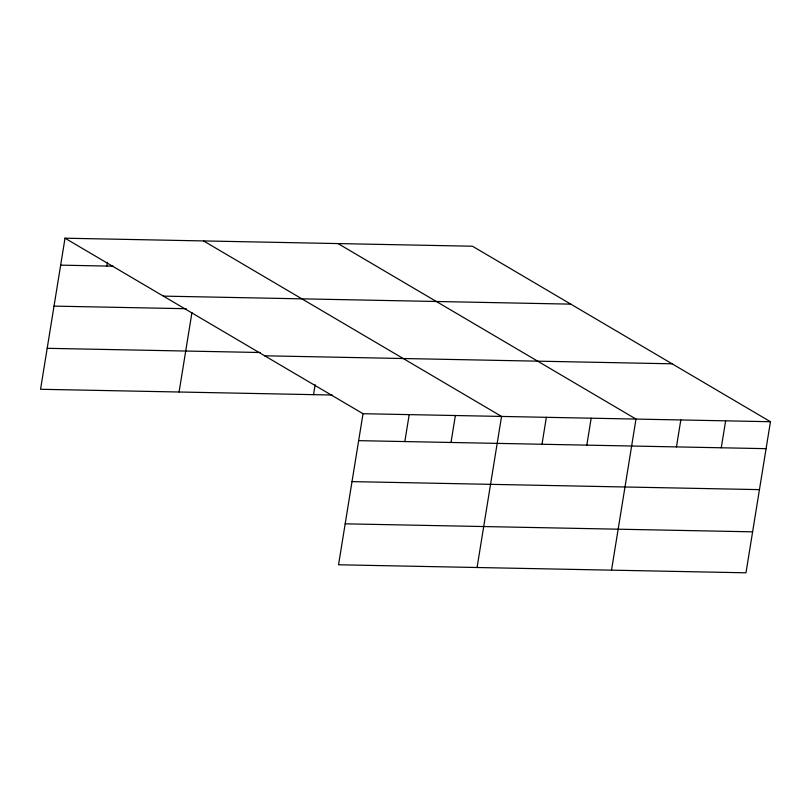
<?xml version="1.0" encoding="UTF-8"?>
<svg xmlns="http://www.w3.org/2000/svg" width="811" height="811" viewBox="0 0 811 811"><rect width="100%" height="100%" fill="white"/><g stroke="black" fill="none" stroke-linecap="round" stroke-linejoin="round"><path stroke-width="1.22" d="M65.022 238.201L363.014 413.711L338.542 564.78L745.978 572.799L770.45 421.72L472.458 246.22L65.022 238.201L40.55 389.28L332.206 395.018M106.829 266.059L107.427 262.379M179.079 392.007L191.943 312.559M313.533 394.653L315.144 384.718M404.831 441.559L409.19 414.614M451.007 442.471L455.366 415.526M477.071 567.507L501.543 416.428L203.551 240.928M542.001 444.256L546.361 417.31M586.819 445.138L591.178 418.192M611.524 570.153L635.996 419.074L338.005 243.574M676.455 446.902L680.814 419.956M721.273 447.784L725.632 420.838M60.653 265.146L113.074 266.18M163.356 296.116L570.792 304.135M54.023 306.112L186.307 308.717M47.18 348.314L260.412 352.511M264.68 355.796L672.106 363.804M363.014 413.711L770.45 421.72M358.655 440.657L766.091 448.665M352.015 481.612L759.451 489.631M345.182 523.825L752.618 531.834"/></g></svg>
